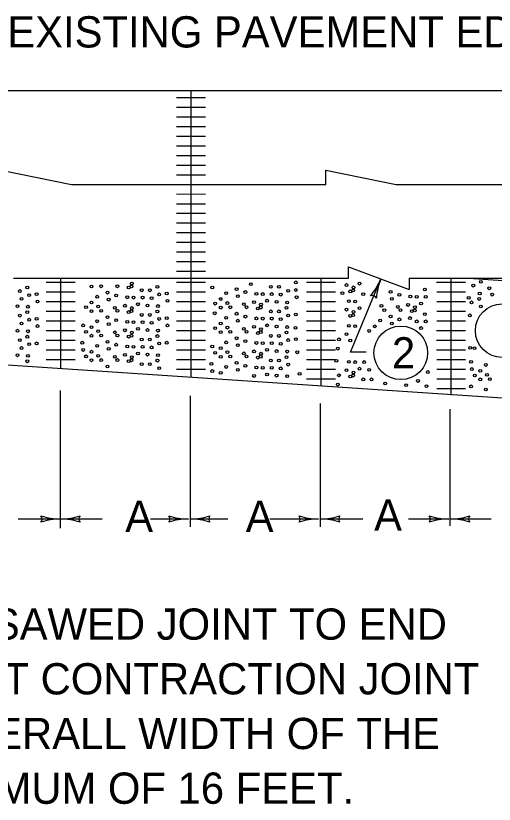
# Model space of a CAD drawing. Extents: x 1007 to 1035.5, y 1000.5 to 1021.5.
# Drawn here: x 1012.99 to 1016.05, y 1008.15 to 1013.2 of the extents above; entities that cross this region are included whole.
import ezdxf

# ---------------------------------------------------------------- set-up
doc = ezdxf.new("R2010")
doc.units = 0
doc.layers.add('Level 1', color=7, linetype='Continuous')

msp = doc.modelspace()

# ---------------------------------------------------------------- linework, layer by layer
at = {"layer": 'Level 1'}
for p, q in [((1007.4318, 1012.721), (1020.2391, 1012.721)), ((1014.1136, 1011.521), (1014.1135, 1012.721)), ((1014.0208, 1012.6772), (1014.2062, 1012.6772)), ((1014.0208, 1012.6153), (1014.2062, 1012.6154)), ((1014.0208, 1012.5536), (1014.2062, 1012.5535)), ((1014.0208, 1012.4918), (1014.2062, 1012.4918)), ((1014.0208, 1012.4299), (1014.2062, 1012.43)), ((1014.0208, 1012.3682), (1014.2062, 1012.3682)), ((1014.0208, 1012.3064), (1014.2062, 1012.3063)), ((1012.8993, 1012.211), (1013.3493, 1012.121)), ((1014.0208, 1012.2445), (1014.2063, 1012.2446)), ((1014.9753, 1012.121), (1014.9753, 1012.211)), ((1014.9753, 1012.211), (1015.4253, 1012.121)), ((1014.0208, 1012.1828), (1014.2063, 1012.1828)), ((1013.3493, 1012.121), (1014.9753, 1012.121)), ((1015.4253, 1012.121), (1017.7652, 1012.121)), ((1014.0208, 1012.0593), (1014.2062, 1012.0592)), ((1014.0208, 1011.9973), (1014.2063, 1011.9974)), ((1014.0208, 1011.9356), (1014.2063, 1011.9356)), ((1014.0208, 1011.8738), (1014.2063, 1011.8738)), ((1014.0208, 1011.8119), (1014.2063, 1011.812)), ((1014.0208, 1011.7502), (1014.2063, 1011.7502)), ((1014.0208, 1011.6884), (1014.2063, 1011.6884)), ((1014.0208, 1011.6266), (1014.2063, 1011.6266)), ((1014.0209, 1011.5648), (1014.2063, 1011.5648)), ((1015.1205, 1011.521), (1015.1205, 1011.5938)), ((1015.1205, 1011.5938), (1015.509, 1011.4481)), ((1012.9783, 1011.521), (1015.1205, 1011.521)), ((1013.2796, 1010.9433), (1013.2794, 1011.521)), ((1013.2796, 1010.9433), (1013.2794, 1011.5203)), ((1014.1138, 1010.8877), (1014.1136, 1011.521)), ((1014.1138, 1010.8877), (1014.1136, 1011.5203)), ((1014.9453, 1010.8322), (1014.9452, 1011.521)), ((1014.9453, 1010.8322), (1014.9452, 1011.5203)), ((1015.1345, 1011.0479), (1015.3287, 1011.5158)), ((1015.509, 1011.521), (1017.642, 1011.521)), ((1015.509, 1011.521), (1015.509, 1011.4481)), ((1015.7783, 1010.7711), (1015.7781, 1011.521)), ((1015.7783, 1010.7711), (1015.7781, 1011.5203)), ((1015.8887, 1011.521), (1017.7267, 1011.3984)), ((1013.1866, 1011.4947), (1013.3722, 1011.4948)), ((1014.0208, 1011.4947), (1014.2063, 1011.4948)), ((1014.8523, 1011.4947), (1015.0379, 1011.4948)), ((1015.6853, 1011.4947), (1015.8708, 1011.4948)), ((1013.1868, 1011.4328), (1013.3721, 1011.4329)), ((1014.0209, 1011.4328), (1014.2063, 1011.4329)), ((1014.8525, 1011.4328), (1015.0378, 1011.4329)), ((1015.6854, 1011.4328), (1015.8708, 1011.4329)), ((1013.1868, 1011.3711), (1013.3721, 1011.3711)), ((1014.0209, 1011.3711), (1014.2063, 1011.3711)), ((1014.8525, 1011.3711), (1015.0378, 1011.3711)), ((1015.6854, 1011.3711), (1015.8708, 1011.3711)), ((1007.6135, 1011.321), (1020.2391, 1010.4793)), ((1013.1868, 1011.3093), (1013.372, 1011.3093)), ((1014.0209, 1011.3093), (1014.2062, 1011.3093)), ((1014.8525, 1011.3093), (1015.0378, 1011.3093)), ((1015.6854, 1011.3093), (1015.8707, 1011.3093)), ((1013.1868, 1011.2474), (1013.3721, 1011.2475)), ((1014.021, 1011.2474), (1014.2063, 1011.2475)), ((1014.8526, 1011.2474), (1015.0378, 1011.2475)), ((1015.6855, 1011.2474), (1015.8708, 1011.2475)), ((1013.1867, 1011.1856), (1013.3723, 1011.1857)), ((1014.0208, 1011.1856), (1014.2064, 1011.1857)), ((1014.8524, 1011.1856), (1015.038, 1011.1857)), ((1015.6853, 1011.1856), (1015.8709, 1011.1857)), ((1013.1867, 1011.1239), (1013.3721, 1011.1238)), ((1014.0208, 1011.1239), (1014.2063, 1011.1238)), ((1014.8524, 1011.1239), (1015.0378, 1011.1238)), ((1015.6853, 1011.1239), (1015.8708, 1011.1238)), ((1013.1867, 1011.0619), (1013.3722, 1011.0621)), ((1014.0208, 1011.0619), (1014.2063, 1011.0621)), ((1014.8524, 1011.0619), (1015.0379, 1011.0621)), ((1015.2345, 1011.0479), (1015.1345, 1011.0479)), ((1015.6853, 1011.0619), (1015.8708, 1011.0621)), ((1013.1868, 1011.0003), (1013.3722, 1011.0003)), ((1014.021, 1011.0003), (1014.2063, 1011.0003)), ((1014.8526, 1011.0003), (1015.0379, 1011.0003)), ((1015.6855, 1011.0003), (1015.8708, 1011.0003)), ((1014.021, 1010.9384), (1014.2064, 1010.9385)), ((1014.8526, 1010.9384), (1015.038, 1010.9385)), ((1015.6855, 1010.9384), (1015.8709, 1010.9385)), ((1014.8525, 1010.8766), (1015.0379, 1010.8767)), ((1015.6854, 1010.8766), (1015.8708, 1010.8767)), ((1013.2781, 1009.9199), (1013.2781, 1010.8016)), ((1015.6856, 1010.8148), (1015.8708, 1010.8149)), ((1014.1096, 1009.9283), (1014.1096, 1010.7681)), ((1014.9411, 1009.9283), (1014.9411, 1010.7178)), ((1015.7726, 1009.9367), (1015.7726, 1010.6827)), ((1013.2781, 1009.9793), (1013.0073, 1009.9793)), ((1013.5438, 1009.9793), (1013.2781, 1009.9793)), ((1014.0962, 1009.9793), (1013.854, 1009.9793)), ((1014.3486, 1009.9793), (1014.1096, 1009.9793)), ((1014.9295, 1009.9793), (1014.6168, 1009.9793)), ((1015.212, 1009.9793), (1014.9411, 1009.9793)), ((1015.7628, 1009.9793), (1015.5053, 1009.9793)), ((1016.0334, 1009.9793), (1015.7726, 1009.9793))]:
    msp.add_line(p, q, dxfattribs=at)
for centre, radius in [((1014.7846, 1011.4939), 0.00903), ((1015.9681, 1011.4969), 0.00903), ((1013.0658, 1011.4606), 0.00903), ((1013.477, 1011.4669), 0.00903), ((1013.5382, 1011.4688), 0.00903), ((1013.6422, 1011.4688), 0.00903), ((1013.7147, 1011.4613), 0.00903), ((1013.7328, 1011.4669), 0.00903), ((1013.7346, 1011.4868), 0.00903), ((1013.7978, 1011.4428), 0.00903), ((1013.8498, 1011.4428), 0.00903), ((1013.8981, 1011.465), 0.00903), ((1014.2497, 1011.4609), 0.00903), ((1014.4054, 1011.4505), 0.00903), ((1014.4961, 1011.4819), 0.00903), ((1014.6241, 1011.4653), 0.00903), ((1014.6761, 1011.4653), 0.00903), ((1014.7838, 1011.4449), 0.00903), ((1015.1086, 1011.4767), 0.00903), ((1015.1527, 1011.4618), 0.00903), ((1015.1917, 1011.4859), 0.00903), ((1015.6096, 1011.4478), 0.00903), ((1015.9199, 1011.4728), 0.00903), ((1016.022, 1011.456), 0.00903), ((1013.0176, 1011.4383), 0.00903), ((1013.077, 1011.4123), 0.00903), ((1013.1253, 1011.4179), 0.00903), ((1013.5122, 1011.4019), 0.00903), ((1013.5791, 1011.4279), 0.00903), ((1013.6348, 1011.4093), 0.00903), ((1013.7054, 1011.3982), 0.00903), ((1013.7458, 1011.3963), 0.00903), ((1013.8034, 1011.3963), 0.00903), ((1013.861, 1011.3926), 0.00903), ((1013.9092, 1011.4168), 0.00903), ((1013.9576, 1011.4223), 0.00903), ((1014.3385, 1011.4245), 0.00903), ((1014.4128, 1011.4059), 0.00903), ((1014.4611, 1011.4319), 0.00903), ((1014.5316, 1011.4208), 0.00903), ((1014.5721, 1011.4189), 0.00903), ((1014.6296, 1011.4189), 0.00903), ((1014.6872, 1011.4152), 0.00903), ((1014.7355, 1011.4393), 0.00903), ((1014.7893, 1011.3984), 0.00903), ((1015.082, 1011.4248), 0.00903), ((1015.1328, 1011.4363), 0.00903), ((1015.1509, 1011.4419), 0.00903), ((1015.2159, 1011.4178), 0.00903), ((1015.3909, 1011.4329), 0.00903), ((1015.4466, 1011.4143), 0.00903), ((1015.5171, 1011.4032), 0.00903), ((1015.5576, 1011.4013), 0.00903), ((1015.6151, 1011.4013), 0.00903), ((1015.8902, 1011.3948), 0.00903), ((1015.9607, 1011.4226), 0.00903), ((1016.0406, 1011.4152), 0.00903), ((1013.0027, 1011.3418), 0.00903), ((1013.0287, 1011.3882), 0.00903), ((1013.1308, 1011.3714), 0.00903), ((1013.477, 1011.3648), 0.00903), ((1013.5866, 1011.3833), 0.00903), ((1013.6906, 1011.3443), 0.00903), ((1013.7736, 1011.3536), 0.00903), ((1013.835, 1011.3462), 0.00903), ((1013.9018, 1011.3424), 0.00903), ((1013.9631, 1011.3758), 0.00903), ((1014.2679, 1011.3576), 0.00903), ((1014.3032, 1011.3873), 0.00903), ((1014.3459, 1011.3613), 0.00903), ((1014.4518, 1011.3539), 0.00903), ((1014.5168, 1011.3669), 0.00903), ((1014.5609, 1011.352), 0.00903), ((1014.5999, 1011.3762), 0.00903), ((1014.6612, 1011.3688), 0.00903), ((1014.7281, 1011.365), 0.00903), ((1015.1235, 1011.3732), 0.00903), ((1015.1639, 1011.3713), 0.00903), ((1015.3314, 1011.3438), 0.00903), ((1015.3983, 1011.3883), 0.00903), ((1015.5023, 1011.3493), 0.00903), ((1015.5854, 1011.3586), 0.00903), ((1015.9087, 1011.3656), 0.00903), ((1016.1044, 1011.1848), 0.1716), ((1015.957, 1011.3878), 0.00903), ((1013.0658, 1011.3033), 0.00903), ((1013.0696, 1011.338), 0.00903), ((1013.4416, 1011.335), 0.00903), ((1013.477, 1011.3096), 0.00903), ((1013.5196, 1011.3388), 0.00903), ((1013.5382, 1011.3114), 0.00903), ((1013.6256, 1011.3313), 0.00903), ((1013.6422, 1011.3114), 0.00903), ((1013.7147, 1011.304), 0.00903), ((1013.7328, 1011.3096), 0.00903), ((1013.7346, 1011.3294), 0.00903), ((1013.8981, 1011.3077), 0.00903), ((1014.2647, 1011.2957), 0.00903), ((1014.3032, 1011.3322), 0.00903), ((1014.3645, 1011.334), 0.00903), ((1014.4054, 1011.2932), 0.00903), ((1014.4685, 1011.334), 0.00903), ((1014.541, 1011.3266), 0.00903), ((1014.5591, 1011.3322), 0.00903), ((1014.6241, 1011.308), 0.00903), ((1014.6761, 1011.308), 0.00903), ((1014.7243, 1011.3303), 0.00903), ((1015.1086, 1011.3193), 0.00903), ((1015.1527, 1011.3044), 0.00903), ((1015.1917, 1011.3286), 0.00903), ((1015.35, 1011.3164), 0.00903), ((1015.4373, 1011.3363), 0.00903), ((1015.454, 1011.3164), 0.00903), ((1015.5265, 1011.309), 0.00903), ((1015.5446, 1011.3146), 0.00903), ((1015.5464, 1011.3344), 0.00903), ((1015.9681, 1011.3396), 0.00903), ((1013.0176, 1011.281), 0.00903), ((1013.077, 1011.255), 0.00903), ((1013.1253, 1011.2606), 0.00903), ((1013.5122, 1011.2446), 0.00903), ((1013.5791, 1011.2706), 0.00903), ((1013.6348, 1011.252), 0.00903), ((1013.7054, 1011.2408), 0.00903), ((1013.7978, 1011.2854), 0.00903), ((1013.8498, 1011.2854), 0.00903), ((1013.9092, 1011.2594), 0.00903), ((1013.9576, 1011.265), 0.00903), ((1014.3385, 1011.2672), 0.00903), ((1014.4128, 1011.2486), 0.00903), ((1014.4611, 1011.2746), 0.00903), ((1014.5316, 1011.2634), 0.00903), ((1014.5721, 1011.2616), 0.00903), ((1014.6296, 1011.2616), 0.00903), ((1014.6872, 1011.2578), 0.00903), ((1014.7355, 1011.282), 0.00903), ((1014.7838, 1011.2876), 0.00903), ((1015.1328, 1011.279), 0.00903), ((1015.1509, 1011.2846), 0.00903), ((1015.324, 1011.2496), 0.00903), ((1015.3909, 1011.2756), 0.00903), ((1015.4466, 1011.257), 0.00903), ((1015.5146, 1011.2656), 0.00903), ((1015.5576, 1011.244), 0.00903), ((1015.6096, 1011.2904), 0.00903), ((1015.6151, 1011.244), 0.00903), ((1015.8971, 1011.2825), 0.00903), ((1013.0287, 1011.2308), 0.00903), ((1013.1308, 1011.2141), 0.00903), ((1013.4231, 1011.2185), 0.00903), ((1013.477, 1011.2074), 0.00903), ((1013.5866, 1011.226), 0.00903), ((1013.7458, 1011.239), 0.00903), ((1013.7736, 1011.1963), 0.00903), ((1013.8034, 1011.239), 0.00903), ((1013.861, 1011.2353), 0.00903), ((1013.9631, 1011.2185), 0.00903), ((1014.2679, 1011.2003), 0.00903), ((1014.3032, 1011.23), 0.00903), ((1014.3459, 1011.204), 0.00903), ((1014.4518, 1011.1966), 0.00903), ((1014.5168, 1011.2096), 0.00903), ((1014.5609, 1011.1947), 0.00903), ((1014.5999, 1011.2188), 0.00903), ((1014.6612, 1011.2114), 0.00903), ((1014.7281, 1011.2077), 0.00903), ((1014.7816, 1011.2025), 0.00903), ((1015.1235, 1011.2158), 0.00903), ((1015.1639, 1011.214), 0.00903), ((1015.2887, 1011.2124), 0.00903), ((1015.4558, 1011.0427), 0.1716), ((1015.3983, 1011.231), 0.00903), ((1015.5854, 1011.2013), 0.00903), ((1013.0027, 1011.1844), 0.00903), ((1013.0658, 1011.1459), 0.00903), ((1013.0696, 1011.1807), 0.00903), ((1013.4416, 1011.1777), 0.00903), ((1013.477, 1011.1523), 0.00903), ((1013.5196, 1011.1814), 0.00903), ((1013.5382, 1011.1541), 0.00903), ((1013.6256, 1011.174), 0.00903), ((1013.6422, 1011.1541), 0.00903), ((1013.6906, 1011.187), 0.00903), ((1013.7147, 1011.1467), 0.00903), ((1013.7328, 1011.1523), 0.00903), ((1013.7346, 1011.1721), 0.00903), ((1013.835, 1011.1888), 0.00903), ((1013.8981, 1011.1503), 0.00903), ((1013.9018, 1011.1851), 0.00903), ((1014.3032, 1011.1748), 0.00903), ((1014.3645, 1011.1767), 0.00903), ((1014.4685, 1011.1767), 0.00903), ((1014.541, 1011.1693), 0.00903), ((1014.5591, 1011.1748), 0.00903), ((1014.6241, 1011.1507), 0.00903), ((1014.6761, 1011.1507), 0.00903), ((1014.7243, 1011.1729), 0.00903), ((1015.1086, 1011.162), 0.00903), ((1015.2534, 1011.1827), 0.00903), ((1013.0176, 1011.1237), 0.00903), ((1013.077, 1011.0977), 0.00903), ((1013.1253, 1011.1033), 0.00903), ((1013.4176, 1011.1077), 0.00903), ((1013.5791, 1011.1133), 0.00903), ((1013.6348, 1011.0947), 0.00903), ((1013.7978, 1011.1281), 0.00903), ((1013.8498, 1011.1281), 0.00903), ((1013.9092, 1011.1021), 0.00903), ((1013.9576, 1011.1077), 0.00903), ((1014.3385, 1011.1098), 0.00903), ((1014.4054, 1011.1358), 0.00903), ((1014.4128, 1011.0913), 0.00903), ((1014.4611, 1011.1173), 0.00903), ((1014.5316, 1011.1061), 0.00903), ((1014.5721, 1011.1043), 0.00903), ((1014.6296, 1011.1043), 0.00903), ((1014.6872, 1011.1005), 0.00903), ((1014.7355, 1011.1247), 0.00903), ((1014.7838, 1011.1303), 0.00903), ((1015.0603, 1011.1291), 0.00903), ((1015.1328, 1011.1217), 0.00903), ((1013.0287, 1011.0735), 0.00903), ((1013.4231, 1011.0612), 0.00903), ((1013.477, 1011.0501), 0.00903), ((1013.5122, 1011.0873), 0.00903), ((1013.5866, 1011.0687), 0.00903), ((1013.7054, 1011.0835), 0.00903), ((1013.7458, 1011.0817), 0.00903), ((1013.7736, 1011.0389), 0.00903), ((1013.8034, 1011.0817), 0.00903), ((1013.861, 1011.0779), 0.00903), ((1014.2493, 1011.0838), 0.00903), ((1014.2679, 1011.0429), 0.00903), ((1014.3032, 1011.0727), 0.00903), ((1014.3459, 1011.0467), 0.00903), ((1014.4518, 1011.0393), 0.00903), ((1014.5168, 1011.0523), 0.00903), ((1014.5999, 1011.0615), 0.00903), ((1014.6612, 1011.0541), 0.00903), ((1014.7281, 1011.0503), 0.00903), ((1014.7936, 1011.0463), 0.00903), ((1015.0529, 1011.0697), 0.00903), ((1015.9001, 1011.0753), 0.00903), ((1015.9272, 1011.0722), 0.00903), ((1013.0027, 1011.0271), 0.00903), ((1013.0658, 1010.9886), 0.00903), ((1013.0696, 1011.0233), 0.00903), ((1013.4416, 1011.0203), 0.00903), ((1013.477, 1010.9949), 0.00903), ((1013.5196, 1011.0241), 0.00903), ((1013.5382, 1010.9968), 0.00903), ((1013.6256, 1011.0167), 0.00903), ((1013.6422, 1010.9968), 0.00903), ((1013.6906, 1011.0297), 0.00903), ((1013.7147, 1010.9893), 0.00903), ((1013.7328, 1010.9949), 0.00903), ((1013.7346, 1011.0148), 0.00903), ((1013.835, 1011.0315), 0.00903), ((1013.8981, 1010.993), 0.00903), ((1013.9018, 1011.0278), 0.00903), ((1014.3032, 1011.0175), 0.00903), ((1014.3645, 1011.0193), 0.00903), ((1014.4685, 1011.0193), 0.00903), ((1014.541, 1011.0119), 0.00903), ((1014.5591, 1011.0175), 0.00903), ((1014.5609, 1011.0373), 0.00903), ((1014.6241, 1010.9933), 0.00903), ((1014.6761, 1010.9933), 0.00903), ((1014.7243, 1011.0156), 0.00903), ((1015.0436, 1010.9917), 0.00903), ((1013.5791, 1010.9559), 0.00903), ((1013.7978, 1010.9708), 0.00903), ((1013.8498, 1010.9708), 0.00903), ((1013.9092, 1010.9448), 0.00903), ((1014.2438, 1010.9729), 0.00903), ((1014.3385, 1010.9525), 0.00903), ((1014.4054, 1010.9785), 0.00903), ((1014.4611, 1010.9599), 0.00903), ((1014.5316, 1010.9488), 0.00903), ((1014.5721, 1010.9469), 0.00903), ((1014.6296, 1010.9469), 0.00903), ((1014.6872, 1010.9432), 0.00903), ((1014.7355, 1010.9673), 0.00903), ((1015.1235, 1010.9856), 0.00903), ((1015.1639, 1010.9838), 0.00903), ((1015.1917, 1010.941), 0.00903), ((1015.2215, 1010.9838), 0.00903), ((1015.9053, 1010.9857), 0.00903), ((1015.9108, 1010.9392), 0.00903), ((1016, 1010.9653), 0.00903), ((1014.2493, 1010.9264), 0.00903), ((1014.3032, 1010.9153), 0.00903), ((1014.4128, 1010.9339), 0.00903), ((1014.5168, 1010.8949), 0.00903), ((1014.5999, 1010.9042), 0.00903), ((1014.6612, 1010.8968), 0.00903), ((1014.7281, 1010.893), 0.00903), ((1014.8086, 1010.9081), 0.00903), ((1015.0603, 1010.8988), 0.00903), ((1015.1086, 1010.9318), 0.00903), ((1015.1328, 1010.8914), 0.00903), ((1015.1509, 1010.897), 0.00903), ((1015.1527, 1010.9168), 0.00903), ((1015.2531, 1010.9336), 0.00903), ((1015.6288, 1010.9201), 0.00903), ((1015.9294, 1010.8983), 0.00903), ((1015.9647, 1010.9281), 0.00903), ((1016.0074, 1010.9021), 0.00903), ((1015.0529, 1010.8394), 0.00903), ((1015.2159, 1010.8728), 0.00903), ((1015.2679, 1010.8728), 0.00903), ((1015.3563, 1010.8468), 0.00903), ((1015.5657, 1010.863), 0.00903), ((1015.9647, 1010.8729), 0.00903), ((1016.026, 1010.8748), 0.00903), ((1015.4906, 1010.8359), 0.00903), ((1015.6198, 1010.8299), 0.00903), ((1015.9053, 1010.8283), 0.00903), ((1016, 1010.8079), 0.00903)]:
    msp.add_circle(centre, radius, dxfattribs=at)
for centre, radius, start, end in [((1014.9679, 1011.6655), 0.3906, 318.8071, 337.4538), ((1015.6895, 1011.366), 0.3906, 157.4599, 176.1287), ((1015.6895, 1011.366), 0.3906, 157.4477, 157.4599), ((1015.2717, 1011.3786), 0.0312, 26.2345, 108.3512), ((1013.1295, 1009.9793), 0.0312, 318.7746, 40.8913), ((1013.2781, 1010.3699), 0.3906, 251.3472, 269.9939), ((1013.2781, 1010.3699), 0.3906, 270, 288.6688), ((1013.4266, 1009.9792), 0.0312, 138.7746, 220.8913), ((1013.9476, 1009.9793), 0.0312, 318.7746, 40.8913), ((1014.0962, 1010.3699), 0.3906, 251.3472, 269.9939), ((1014.1096, 1010.3699), 0.3906, 270, 288.6688), ((1014.2581, 1009.9792), 0.0312, 138.7746, 220.8913), ((1014.781, 1009.9793), 0.0312, 318.7746, 40.8913), ((1014.9295, 1010.3699), 0.3906, 251.3472, 269.9939), ((1014.9411, 1010.3699), 0.3906, 270, 288.6688), ((1015.0896, 1009.9792), 0.0312, 138.7746, 220.8913), ((1015.6143, 1009.9793), 0.0312, 318.7746, 40.8913), ((1015.7628, 1010.3699), 0.3906, 251.3472, 269.9939), ((1015.7726, 1010.3699), 0.3906, 270, 288.6688), ((1015.9211, 1009.9792), 0.0312, 138.7746, 220.8913), ((1013.2781, 1009.5886), 0.3906, 90, 108.6688), ((1013.2781, 1010.3699), 0.3906, 269.9878, 270), ((1013.2781, 1009.5886), 0.3906, 89.9878, 90), ((1013.2781, 1009.5886), 0.3906, 71.3472, 89.9939), ((1014.0962, 1009.5886), 0.3906, 90, 108.6688), ((1014.0962, 1009.5886), 0.3906, 89.9878, 90), ((1014.1096, 1010.3699), 0.3906, 269.9878, 270), ((1014.1096, 1009.5886), 0.3906, 71.3472, 89.9939), ((1014.9295, 1009.5886), 0.3906, 90, 108.6688), ((1014.9295, 1009.5886), 0.3906, 89.9878, 90), ((1014.9411, 1010.3699), 0.3906, 269.9878, 270), ((1014.9411, 1009.5886), 0.3906, 71.3472, 89.9939), ((1015.7628, 1009.5886), 0.3906, 90, 108.6688), ((1015.7628, 1009.5886), 0.3906, 89.9878, 90), ((1015.7726, 1010.3699), 0.3906, 269.9878, 270), ((1015.7726, 1009.5886), 0.3906, 71.3472, 89.9939)]:
    msp.add_arc(centre, radius, start, end, dxfattribs=at)

# ---------------------------------------------------------------- texts
for s, p in [('EXISTING PAVEMENT EDGE', (1012.9373, 1012.9969)), ('2', (1015.3991, 1010.9427)), ('A', (1013.6923, 1009.8958)), ('A', (1014.4634, 1009.8958)), ('A', (1015.2849, 1009.9042)), ('LONGITUDINAL SAWED JOINT TO END', (1010.788, 1009.2068)), ('AT THE NEAREST CONTRACTION JOINT', (1010.788, 1008.8568)), ('WHERE THE OVERALL WIDTH OF THE', (1010.788, 1008.5068)), ('RAMP IS A MAXIMUM OF 16 FEET.', (1010.788, 1008.1568))]:
    msp.add_text(s, height=0.2, dxfattribs=at).set_placement(p)

doc.saveas('drawing.dxf')
